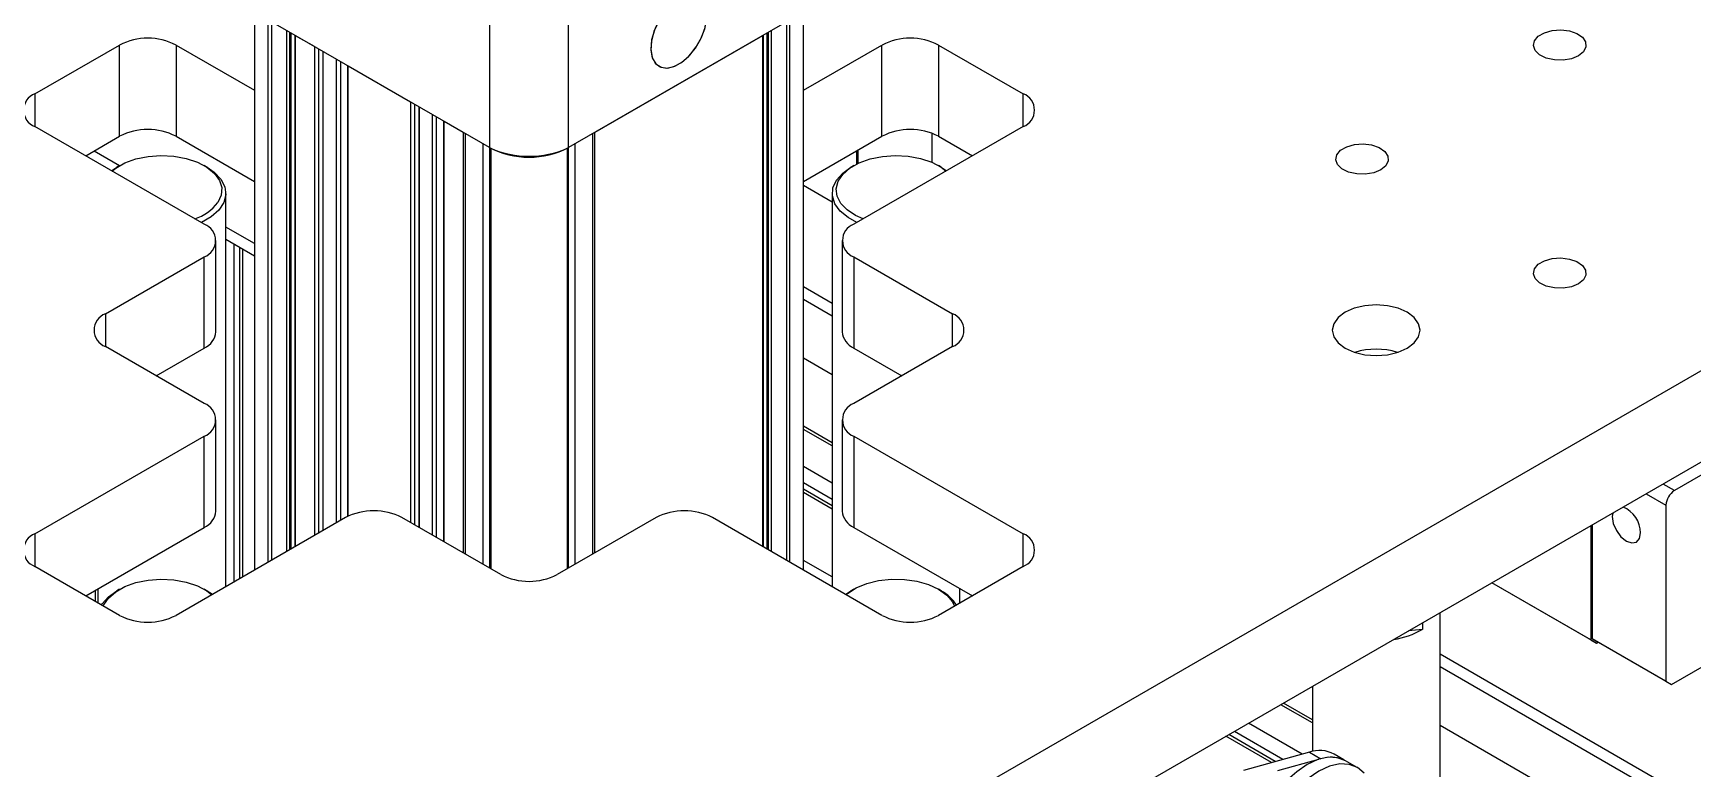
# Model space of a CAD drawing. Header units: millimetres. Extents: x 0 to 597, y 0 to 420.
# Drawn here: x 408.93 to 422.78, y 155.27 to 161.42 of the extents above; entities that cross this region are included whole.
import ezdxf

# ---------------------------------------------------------------- set-up
doc = ezdxf.new("R2010")
doc.units = ezdxf.units.MM

msp = doc.modelspace()

# ---------------------------------------------------------------- linework, layer by layer
at = {"color": 7, "linetype": 'Continuous', "lineweight": 25}
for p, q in [((412.736, 162.093), (412.736, 160.46)), ((413.396, 160.46), (413.396, 162.093)), ((410.775, 161.647), (410.775, 156.933)), ((412.736, 160.46), (410.897, 161.521)), ((415.234, 161.521), (413.396, 160.46)), ((415.357, 156.933), (415.357, 161.647)), ((411.11, 161.399), (411.11, 157.126)), ((411.275, 161.304), (411.117, 161.394)), ((415.014, 161.394), (413.616, 160.587)), ((415.022, 157.126), (415.022, 161.399)), ((408.941, 160.909), (409.648, 161.317)), ((409.648, 160.555), (409.648, 161.317)), ((410.12, 161.317), (410.775, 160.939)), ((410.12, 161.317), (410.12, 160.555)), ((411.349, 157.264), (411.349, 161.261)), ((415.357, 160.939), (416.012, 161.317)), ((416.012, 160.555), (416.012, 161.317)), ((416.484, 161.317), (417.191, 160.909)), ((416.484, 161.317), (416.484, 160.555)), ((411.55, 161.145), (411.55, 157.379)), ((412.076, 160.841), (411.557, 161.14)), ((426.878, 160.922), (411.322, 151.942)), ((412.151, 157.287), (412.151, 160.798)), ((410.355, 159.82), (408.941, 160.637)), ((409.366, 160.392), (409.648, 160.555)), ((410.12, 160.555), (410.775, 160.177)), ((412.351, 160.682), (412.351, 157.171)), ((412.516, 160.587), (412.359, 160.678)), ((415.357, 160.177), (416.012, 160.555)), ((417.191, 160.637), (415.777, 159.82)), ((416.427, 160.581), (416.427, 160.338)), ((416.484, 160.555), (416.766, 160.392)), ((412.736, 160.46), (412.736, 156.949)), ((413.396, 156.949), (413.396, 160.46)), ((415.8, 160.432), (415.8, 160.323)), ((415.814, 160.33), (415.814, 160.44)), ((409.581, 160.267), (409.625, 160.296)), ((409.648, 160.31), (409.625, 160.296)), ((410.379, 160.296), (410.355, 160.31)), ((415.776, 160.31), (415.753, 160.296)), ((416.507, 160.296), (416.484, 160.31)), ((416.507, 160.296), (416.551, 160.267)), ((426.878, 160.16), (411.322, 151.18)), ((415.597, 160.005), (415.357, 160.143)), ((415.597, 160.005), (415.357, 160.143)), ((410.535, 156.794), (410.535, 160.079)), ((415.597, 160.079), (415.597, 156.794)), ((410.453, 158.922), (410.453, 159.684)), ((410.535, 159.696), (410.775, 159.557)), ((410.606, 156.835), (410.606, 159.654)), ((410.653, 156.863), (410.653, 159.627)), ((410.677, 156.876), (410.677, 159.614)), ((415.679, 159.684), (415.679, 158.922)), ((409.53, 159.072), (410.355, 159.548)), ((410.355, 158.786), (410.355, 159.548)), ((415.777, 159.548), (416.601, 159.072)), ((415.777, 159.548), (415.777, 158.786)), ((415.357, 159.3), (415.597, 159.161)), ((410.355, 158.323), (409.53, 158.8)), ((409.955, 158.555), (410.355, 158.786)), ((416.601, 158.8), (415.777, 158.323)), ((415.777, 158.786), (416.177, 158.555)), ((410.453, 157.425), (410.453, 158.187)), ((415.597, 157.996), (415.357, 158.135)), ((415.597, 157.969), (415.357, 158.107)), ((415.679, 158.187), (415.679, 157.425)), ((408.941, 157.235), (410.355, 158.051)), ((410.355, 157.289), (410.355, 158.051)), ((415.777, 158.051), (417.191, 157.235)), ((415.777, 158.051), (415.777, 157.289)), ((423.401, 158.044), (422.626, 157.597)), ((415.597, 157.659), (415.357, 157.797)), ((415.597, 157.523), (415.357, 157.661)), ((415.597, 157.468), (415.357, 157.607)), ((415.597, 157.441), (415.357, 157.579)), ((411.534, 157.371), (410.12, 156.554)), ((412.83, 156.895), (412.005, 157.371)), ((414.127, 157.371), (413.302, 156.895)), ((416.012, 156.554), (414.598, 157.371)), ((422.555, 157.474), (422.555, 156.004)), ((409.366, 156.718), (410.355, 157.289)), ((415.777, 157.289), (416.766, 156.718)), ((421.928, 157.303), (421.928, 156.35)), ((421.942, 156.358), (421.942, 157.311)), ((409.648, 156.554), (408.941, 156.963)), ((417.191, 156.963), (416.484, 156.554)), ((421.928, 156.35), (421.103, 156.826)), ((421.975, 156.323), (421.103, 156.826)), ((409.468, 156.777), (409.468, 156.658)), ((409.648, 156.772), (409.625, 156.758)), ((410.379, 156.758), (410.355, 156.772)), ((410.379, 156.758), (410.423, 156.73)), ((415.776, 156.772), (415.753, 156.758)), ((416.507, 156.758), (416.484, 156.772)), ((416.663, 156.658), (416.663, 156.777)), ((409.498, 156.641), (409.503, 156.65)), ((420.67, 154.748), (420.67, 156.576)), ((420.522, 156.436), (420.406, 156.424)), ((420.522, 156.491), (420.522, 156.436)), ((421.928, 156.35), (421.975, 156.323)), ((422.555, 156.004), (421.942, 156.358)), ((421.942, 156.358), (421.99, 156.331)), ((421.975, 156.323), (421.99, 156.331)), ((421.99, 156.331), (422.602, 155.977)), ((422.602, 155.977), (423.107, 156.268)), ((420.67, 156.232), (445.184, 142.081)), ((422.555, 156.004), (422.602, 155.977)), ((419.604, 155.961), (419.604, 155.418)), ((419.604, 155.656), (419.34, 155.808)), ((419.604, 155.683), (419.363, 155.822)), ((419.358, 155.351), (418.953, 155.585)), ((419.518, 155.395), (419.071, 155.653)), ((419.263, 155.325), (418.882, 155.544)), ((419.294, 155.334), (418.906, 155.558)), ((419.579, 155.412), (419.029, 155.26)), ((419.654, 155.35), (419.313, 155.256)), ((419.866, 155.348), (419.785, 155.395)), ((419.979, 155.284), (419.882, 155.34))]:
    msp.add_line(p, q, dxfattribs=at)
at = {"color": 8, "linetype": 'Continuous', "lineweight": 25}
for p, q in [((410.89, 156.999), (410.89, 161.526)), ((415.241, 161.526), (415.241, 156.999)), ((410.918, 157.015), (410.918, 161.51)), ((411.042, 161.438), (411.042, 157.087)), ((411.068, 161.423), (411.068, 157.102)), ((411.08, 157.109), (411.08, 161.416)), ((411.117, 157.13), (411.117, 161.394)), ((415.014, 161.394), (415.014, 157.13)), ((415.052, 161.416), (415.052, 157.109)), ((415.064, 157.102), (415.064, 161.423)), ((415.09, 157.087), (415.09, 161.438)), ((415.214, 161.51), (415.214, 157.015)), ((411.275, 161.304), (411.275, 157.221)), ((411.312, 157.243), (411.312, 161.282)), ((411.345, 161.263), (411.345, 157.262)), ((411.456, 161.199), (411.456, 157.326)), ((411.494, 157.348), (411.494, 161.177)), ((411.557, 157.383), (411.557, 161.14)), ((408.941, 160.909), (408.941, 160.637)), ((412.076, 160.841), (412.076, 157.33)), ((417.191, 160.637), (417.191, 160.909)), ((412.114, 157.308), (412.114, 160.819)), ((412.147, 160.8), (412.147, 157.289)), ((412.257, 160.736), (412.257, 157.225)), ((412.295, 157.204), (412.295, 160.715)), ((412.359, 157.167), (412.359, 160.678)), ((412.516, 160.587), (412.516, 157.076)), ((412.535, 157.065), (412.535, 160.576)), ((413.597, 160.576), (413.597, 157.065)), ((413.616, 157.076), (413.616, 160.587)), ((409.648, 160.309), (409.435, 160.432)), ((412.68, 160.492), (412.68, 156.981)), ((412.746, 160.456), (412.746, 156.943)), ((413.386, 156.943), (413.386, 160.456)), ((413.451, 156.981), (413.451, 160.492)), ((410.775, 159.659), (410.535, 159.797)), ((415.597, 159.052), (415.357, 159.191)), ((409.53, 159.072), (409.53, 158.8)), ((416.601, 158.8), (416.601, 159.072)), ((415.597, 158.563), (415.357, 158.701)), ((422.626, 157.597), (422.532, 157.651)), ((422.39, 157.569), (422.555, 157.474)), ((408.941, 157.235), (408.941, 156.963)), ((417.191, 156.963), (417.191, 157.235)), ((415.597, 156.875), (415.357, 157.013)), ((409.447, 156.671), (409.447, 156.765)), ((443.204, 143.115), (420.67, 156.123)), ((442.904, 142.798), (420.67, 155.634)), ((419.579, 155.412), (419.674, 155.357))]:
    msp.add_line(p, q, dxfattribs=at)
at = {"color": 7, "linetype": 'Continuous', "lineweight": 25, "flags": 128}
for points in [[(414.315, 161.696), (414.252, 161.649), (414.194, 161.586), (414.145, 161.512), (414.108, 161.431), (414.087, 161.349), (414.082, 161.273), (414.095, 161.209), (414.125, 161.161), (414.168, 161.132), (414.222, 161.125), (414.283, 161.141), (414.347, 161.178), (414.408, 161.233), (414.462, 161.302), (414.506, 161.381), (414.535, 161.463), (414.548, 161.542), (414.544, 161.613), (414.522, 161.67), (414.486, 161.709), (414.436, 161.726), (414.378, 161.722), (414.315, 161.696)], [(414.526, 161.663), (414.492, 161.704), (414.444, 161.725), (414.386, 161.724), (414.324, 161.701), (414.261, 161.657), (414.201, 161.596), (414.151, 161.522), (414.112, 161.442), (414.089, 161.36), (414.082, 161.283), (414.093, 161.217), (414.12, 161.166), (414.161, 161.135), (414.214, 161.125), (414.275, 161.138), (414.338, 161.171), (414.4, 161.224), (414.456, 161.292), (414.501, 161.37), (414.532, 161.452), (414.547, 161.532), (414.545, 161.604), (414.526, 161.663)], [(421.825, 161.227), (421.766, 161.203), (421.696, 161.191), (421.624, 161.193), (421.556, 161.208), (421.501, 161.235), (421.464, 161.271), (421.449, 161.312), (421.458, 161.353), (421.49, 161.391), (421.541, 161.42), (421.606, 161.439), (421.678, 161.444), (421.749, 161.435), (421.811, 161.414), (421.858, 161.382), (421.884, 161.343), (421.887, 161.301), (421.867, 161.261), (421.825, 161.227)], [(420.175, 160.275), (420.116, 160.25), (420.046, 160.238), (419.974, 160.24), (419.907, 160.255), (419.851, 160.282), (419.814, 160.318), (419.799, 160.359), (419.808, 160.401), (419.84, 160.438), (419.891, 160.468), (419.956, 160.486), (420.028, 160.491), (420.099, 160.483), (420.161, 160.461), (420.208, 160.429), (420.234, 160.39), (420.237, 160.349), (420.217, 160.309), (420.175, 160.275)], [(409.585, 160.265), (409.616, 160.289), (409.693, 160.333), (409.785, 160.366), (409.887, 160.387), (409.994, 160.394), (410.102, 160.389), (410.205, 160.369), (410.298, 160.338), (410.378, 160.296), (410.44, 160.245), (410.482, 160.187), (410.501, 160.126), (410.496, 160.063), (410.469, 160.003)], [(410.379, 160.296), (410.439, 160.255), (410.494, 160.197), (410.527, 160.133), (410.535, 160.066), (410.518, 160.001), (410.477, 159.938), (410.413, 159.883), (410.331, 159.836), (410.329, 159.835)], [(415.854, 159.865), (415.792, 159.893), (415.72, 159.94), (415.668, 159.995), (415.638, 160.055), (415.63, 160.117), (415.646, 160.179), (415.685, 160.237), (415.744, 160.289), (415.822, 160.333), (415.913, 160.366), (416.015, 160.387), (416.123, 160.394), (416.23, 160.389), (416.333, 160.369), (416.427, 160.338), (416.506, 160.296), (416.547, 160.265)], [(415.632, 160.188), (415.684, 160.247), (415.753, 160.296)], [(415.803, 159.835), (415.729, 159.876), (415.663, 159.93), (415.618, 159.992), (415.598, 160.057), (415.603, 160.124), (415.632, 160.188)], [(421.825, 159.322), (421.766, 159.298), (421.696, 159.286), (421.624, 159.288), (421.556, 159.303), (421.501, 159.33), (421.464, 159.366), (421.449, 159.407), (421.458, 159.448), (421.49, 159.486), (421.541, 159.515), (421.606, 159.534), (421.678, 159.539), (421.749, 159.53), (421.811, 159.509), (421.858, 159.477), (421.884, 159.438), (421.887, 159.396), (421.867, 159.356), (421.825, 159.322)], [(419.878, 159.085), (419.819, 159.041), (419.783, 158.99), (419.77, 158.936), (419.783, 158.881), (419.819, 158.83), (419.878, 158.786), (419.954, 158.752), (420.042, 158.731), (420.137, 158.724), (420.232, 158.731), (420.32, 158.752), (420.396, 158.786), (420.455, 158.83), (420.491, 158.881), (420.504, 158.936), (420.491, 158.99), (420.455, 159.041), (420.396, 159.085), (420.32, 159.119), (420.232, 159.14), (420.137, 159.147), (420.042, 159.14), (419.954, 159.119), (419.878, 159.085)], [(422.111, 157.408), (422.107, 157.379), (422.116, 157.322), (422.142, 157.263), (422.18, 157.211), (422.225, 157.175), (422.27, 157.159), (422.309, 157.166), (422.334, 157.196), (422.343, 157.243), (422.343, 157.243)], [(409.514, 156.632), (409.518, 156.641), (409.557, 156.699), (409.616, 156.752), (409.693, 156.795), (409.785, 156.828), (409.887, 156.849), (409.994, 156.857), (410.102, 156.851), (410.205, 156.832), (410.298, 156.8), (410.378, 156.758), (410.419, 156.727)], [(415.713, 156.727), (415.725, 156.737), (415.797, 156.783), (415.885, 156.82), (415.984, 156.844), (416.09, 156.856), (416.199, 156.854), (416.303, 156.839), (416.4, 156.811), (416.484, 156.772), (416.552, 156.723), (416.6, 156.667), (416.618, 156.632)], [(409.503, 156.65), (409.556, 156.71), (409.625, 156.758)], [(415.709, 156.73), (415.734, 156.747), (415.753, 156.758)], [(419.882, 155.34), (419.815, 155.365), (419.736, 155.369), (419.651, 155.35), (419.562, 155.309), (419.474, 155.248), (419.416, 155.197)], [(420.037, 155.236), (419.98, 155.283), (419.912, 155.309), (419.833, 155.313), (419.748, 155.294), (419.659, 155.253), (419.57, 155.192), (419.512, 155.141)]]:
    msp.add_lwpolyline(points, dxfattribs=at)
at = {"color": 7, "linetype": 'Continuous', "lineweight": 25}
for centre, radius, start, end in [((409.884, 160.862), 0.512, 62.6094, 117.3915), ((416.248, 160.862), 0.512, 62.6106, 117.3886), ((408.993, 160.773), 0.146, 110.7812, 249.2164), ((417.139, 160.773), 0.146, 290.7868, 69.2154), ((409.884, 160.1), 0.512, 62.6094, 117.3915), ((416.248, 160.1), 0.512, 62.6106, 117.3886), ((412.75, 160.469), 0.0136, 185.1197, 252.9802), ((413.066, 161.097), 0.717, 242.6094, 297.3908), ((413.066, 161.177), 0.789, 246.0571, 293.9429), ((413.381, 160.47), 0.0146, 289.4513, 352.4861), ((410.152, 160.241), 0.396, 288.4643, 323.0999), ((410.304, 159.684), 0.146, 290.7837, 69.2186), ((415.828, 159.684), 0.146, 110.7809, 249.2164), ((409.582, 158.936), 0.146, 110.7809, 249.2164), ((416.55, 158.936), 0.146, 290.7809, 69.2168), ((410.286, 158.939), 0.168, 294.3671, 354.3181), ((415.846, 158.939), 0.168, 185.6966, 245.623), ((420.137, 158.173), 0.604, 72.8679, 107.1328), ((410.304, 158.187), 0.146, 290.7811, 69.2166), ((415.828, 158.187), 0.146, 110.7866, 249.2157), ((422.709, 157.467), 0.154, 122.6075, 177.3927), ((410.286, 157.442), 0.168, 294.3737, 354.3025), ((411.77, 156.916), 0.512, 62.6094, 117.3914), ((414.362, 156.916), 0.512, 62.6107, 117.3885), ((415.846, 157.442), 0.168, 185.6919, 245.6282), ((422.107, 157.241), 0.236, 0.4587, 67.1299), ((408.993, 157.099), 0.146, 110.7868, 249.2156), ((417.139, 157.099), 0.146, 290.7809, 69.2164), ((413.066, 157.35), 0.512, 242.6094, 297.3915), ((416.341, 156.451), 0.349, 32.9765, 61.6247), ((409.884, 157.009), 0.512, 242.6106, 297.3886), ((416.248, 157.009), 0.512, 242.6094, 297.3914), ((420.179, 157.037), 0.691, 278.6851, 299.7286), ((419.662, 155.163), 0.263, 61.9521, 108.411), ((419.763, 155.122), 0.247, 61.305, 96.9237)]:
    msp.add_arc(centre, radius, start, end, dxfattribs=at)

doc.saveas('drawing.dxf')
